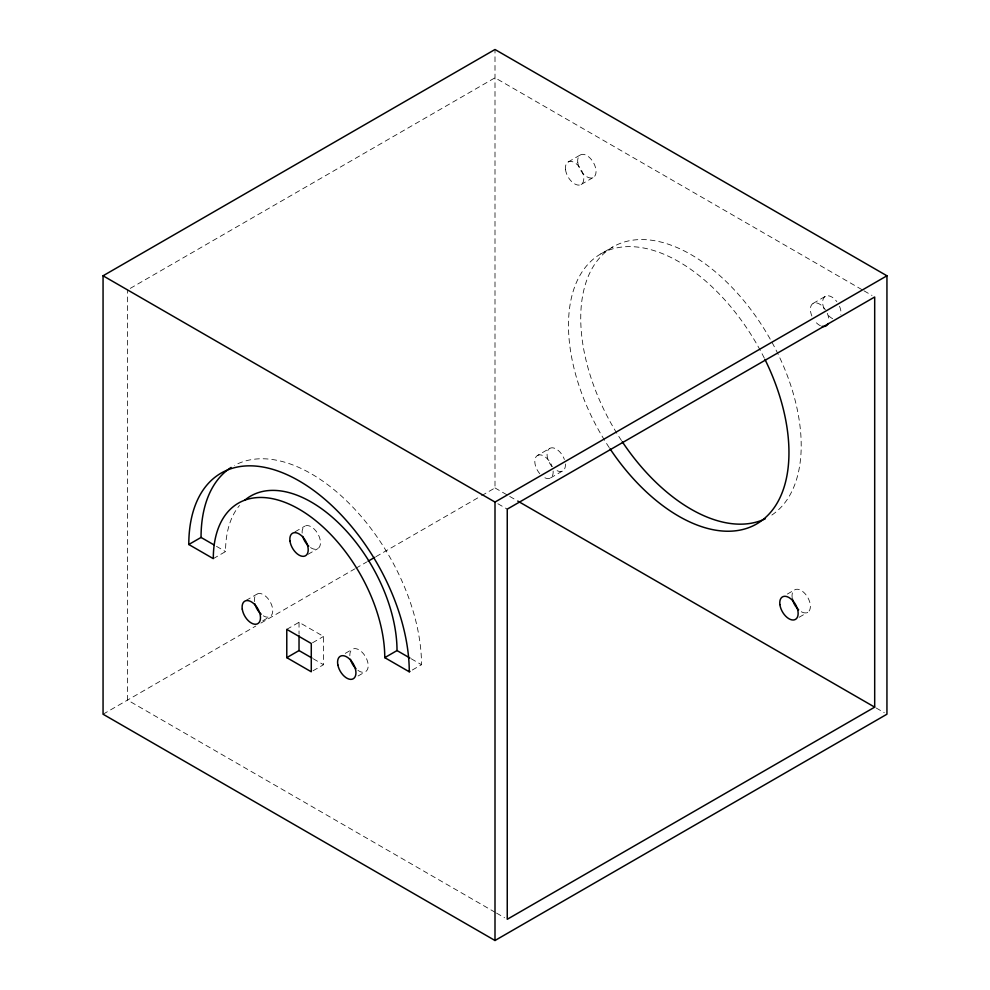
<?xml version="1.0" encoding="UTF-8"?>
<svg xmlns="http://www.w3.org/2000/svg" width="990" height="990" viewBox="0 0 990 990"><rect width="100%" height="100%" fill="white"/><g stroke="black" fill="none" stroke-linecap="round" stroke-linejoin="round"><path stroke-width="0.74" stroke-dasharray="4.95 3.71" d="M130.234 288.387L495 77.789L862.661 290.058M568.111 162.001L580.363 154.923M581.105 184.499L593.357 177.433M609.246 447.641A155.888 90.003 60 0 1 600.769 253.923L613.02 246.856M213.296 558.645L225.547 551.566A121.25 70.005 60 0 1 239.518 505.469M294.983 531.828L304.784 526.173M307.977 554.338L317.778 548.683M245.916 600.509L256.942 594.149M539.773 473.703A12.994 7.499 60 0 1 537.496 455.462L549.747 448.396A12.994 7.499 60 0 1 564.399 459.484M262.808 620.767L270.146 616.523M813.075 303.423L825.326 296.356A12.994 7.499 60 0 1 836.847 301.628M103.059 714.211L255.828 626.014M260.902 623.081L354.705 568.928M355.88 568.248L366.733 561.986M375.953 556.665L480.299 496.423M481.623 495.656L495 487.934L495 49.5M286.778 629.355L299.029 622.289L323.532 636.434L323.532 664.711L311.281 671.789M550.49 477.972L562.741 470.894M312.506 642.795L323.532 636.434M345.275 653.375L352.626 649.143M358.046 676.009L365.397 671.765M412.323 670.02L421.517 664.711A155.888 90.003 60 0 0 354.21 508.625A155.888 90.003 60 0 0 234.494 465.411M787.359 594.062L794.71 589.817M799.128 617.277L807.704 612.327M863.998 290.825L872.017 295.453M495 487.934L508.377 495.656M509.702 496.423L516.409 500.284M876.237 708.036L884.268 712.676M497.883 503.737L507.251 509.145M216.513 546.356L225.547 551.566M411.196 658.758L421.517 664.711M313.211 658.758L323.532 664.711M495.21 912.335L127.562 700.079L127.562 289.922M496.547 913.114L504.578 917.742M299.029 622.289L299.029 634.194M302.136 533.103A12.994 7.499 60 0 1 311.009 526.668A12.994 7.499 60 0 1 320.463 543.052A12.994 7.499 60 0 1 310.452 547.519M254.455 601.635A12.994 7.499 60 0 1 263.13 594.495A12.994 7.499 60 0 1 272.72 611.226A12.994 7.499 60 0 1 262.103 614.976M349.841 655.739A12.994 7.499 60 0 1 359.123 649.91A12.994 7.499 60 0 1 368.169 666.579A12.994 7.499 60 0 1 357.675 670.168M600.769 253.923A155.888 90.003 60 0 1 764.305 358.108M621.485 440.562A155.888 90.003 60 0 1 607.13 250.817A155.888 90.003 60 0 1 764.577 329.608A155.888 90.003 60 0 1 771.185 515.481M820.401 325.722A12.994 7.499 60 0 1 814.547 320.649M811.887 316.045A12.994 7.499 60 0 1 813.421 303.249A12.994 7.499 60 0 1 825.363 309.783M827.269 313.31A12.994 7.499 60 0 1 828.729 320.909M832.652 318.644A12.994 7.499 60 0 1 826.798 313.583M824.138 308.967A12.994 7.499 60 0 1 825.326 296.356M839.508 306.244A12.994 7.499 60 0 1 840.857 314.746M792.173 597.787A12.994 7.499 60 0 1 800.353 590.028A12.994 7.499 60 0 1 810.389 606.363A12.994 7.499 60 0 1 800.378 611.164M553.138 471.042A12.994 7.499 60 0 1 543.163 476.809M537.496 455.462A12.994 7.499 60 0 1 552.148 466.55M565.389 463.976A12.994 7.499 60 0 1 555.415 469.73M552.024 466.637A12.994 7.499 60 0 1 549.747 448.396M565.538 169.686A12.994 7.499 60 0 0 580.4 184.833A12.994 7.499 60 0 0 577.888 165.231A12.994 7.499 60 0 0 565.538 169.686M577.789 162.62A12.994 7.499 60 0 0 592.651 177.754A12.994 7.499 60 0 0 590.139 158.165A12.994 7.499 60 0 0 577.789 162.62"/><path stroke-width="1.49" d="M103.059 275.789L495 49.5L886.941 275.789L886.941 714.211L495 940.5L103.059 714.211L103.059 275.789L495 502.066L886.941 275.789M410.033 671.344L409.266 671.789L384.764 657.645A121.25 70.005 60 0 0 299.029 509.145A121.25 70.005 60 0 0 213.296 558.645L188.793 544.5L201.044 537.434A155.888 90.003 60 0 1 231.066 467.453M368.07 561.219L374.74 557.358M286.778 657.645L311.281 671.789L311.281 643.5L286.778 629.355L286.778 657.645L299.029 650.566L311.924 658.016M384.764 657.645L397.015 650.566L409.91 658.016M874.69 707.145L507.251 919.289L507.251 509.145L874.69 297L874.69 707.145L517.733 501.051M201.044 537.434L213.939 544.871M495 502.066L495 940.5M299.029 635.679L299.029 650.566M308.756 546.171A12.994 7.499 60 0 1 302.742 536.407M261.174 614.208A12.994 7.499 60 0 1 254.888 603.875M355.942 668.671A12.994 7.499 60 0 1 350.435 659.291M764.948 359.407A155.888 90.003 60 0 1 756.669 523.933A155.888 90.003 60 0 1 610.05 448.841M765.381 518.723A155.888 90.003 60 0 1 622.289 441.775M828.11 323.507A12.994 7.499 60 0 1 822.108 326.329M798.67 609.815A12.994 7.499 60 0 1 792.371 598.888M244.716 500.247A121.25 70.005 60 0 1 339.954 524.316A121.25 70.005 60 0 1 397.015 650.566M188.793 544.5A155.888 90.003 60 0 1 299.029 480.855A155.888 90.003 60 0 1 409.266 671.789M289.959 540.936A12.994 7.499 60 0 0 304.821 556.071A12.994 7.499 60 0 0 302.309 536.481A12.994 7.499 60 0 0 289.959 540.936M242.265 609.122A12.994 7.499 60 0 0 257.264 623.923A12.994 7.499 60 0 0 254.368 604.185A12.994 7.499 60 0 0 242.265 609.122M337.85 664.946A12.994 7.499 60 0 0 353.145 678.831A12.994 7.499 60 0 0 349.284 658.783A12.994 7.499 60 0 0 337.85 664.946M779.885 604.581A12.994 7.499 60 0 0 794.747 619.728A12.994 7.499 60 0 0 792.235 600.126A12.994 7.499 60 0 0 779.885 604.581"/></g></svg>
